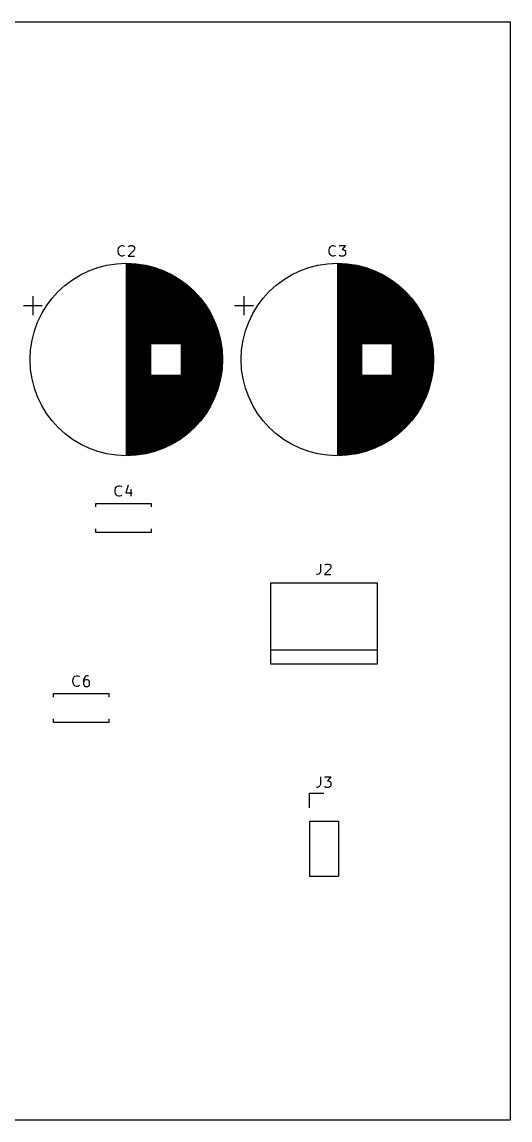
# Model space of a CAD drawing. Extents: x 20 to 124, y -124 to -20.
# Drawn here: x 77.7 to 124, y -124 to -20 of the extents above; entities that cross this region are included whole.
import ezdxf

# ---------------------------------------------------------------- set-up
doc = ezdxf.new("R2010")
doc.units = 0
doc.layers.add('LYELLOW', color=51, linetype='CONTINUOUS')
doc.layers.add('WHITE', color=7, linetype='CONTINUOUS')

msp = doc.modelspace()

# ---------------------------------------------------------------- linework, layer by layer
at = {"layer": 'LYELLOW', "linetype": 'CONTINUOUS'}
for p, q in [((86.850386, -41.60339), (86.898005, -41.412914)), ((86.898005, -41.412914), (86.945624, -41.317676)), ((86.945624, -41.317676), (87.040862, -41.222438)), ((87.040862, -41.222438), (87.183719, -41.174819)), ((87.183719, -41.174819), (87.278957, -41.174819)), ((87.278957, -41.174819), (87.421814, -41.222438)), ((87.421814, -41.222438), (87.469433, -41.270057)), ((87.850386, -41.270057), (87.898005, -41.222438)), ((87.898005, -41.222438), (87.993243, -41.174819)), ((87.993243, -41.174819), (88.231338, -41.174819)), ((88.231338, -41.174819), (88.326576, -41.222438)), ((88.326576, -41.222438), (88.374195, -41.270057)), ((88.374195, -41.270057), (88.421814, -41.365295)), ((88.421814, -41.460533), (88.374195, -41.60339)), ((88.421814, -41.365295), (88.421814, -41.460533)), ((106.850386, -41.60339), (106.898005, -41.412914)), ((106.898005, -41.412914), (106.945624, -41.317676)), ((106.945624, -41.317676), (107.040862, -41.222438)), ((107.040862, -41.222438), (107.183719, -41.174819)), ((107.183719, -41.174819), (107.278957, -41.174819)), ((107.278957, -41.174819), (107.421814, -41.222438)), ((107.421814, -41.222438), (107.469433, -41.270057)), ((107.802767, -41.174819), (108.421814, -41.174819)), ((108.421814, -41.174819), (108.088481, -41.555771)), ((108.088481, -41.555771), (108.231338, -41.555771)), ((108.231338, -41.555771), (108.326576, -41.60339)), ((86.850386, -41.746247), (86.850386, -41.60339)), ((86.898005, -41.936723), (86.850386, -41.746247)), ((86.945624, -42.031961), (86.898005, -41.936723)), ((87.040862, -42.1272), (86.945624, -42.031961)), ((87.183719, -42.174819), (87.040862, -42.1272)), ((87.278957, -42.174819), (87.183719, -42.174819)), ((87.421814, -42.1272), (87.278957, -42.174819)), ((87.469433, -42.07958), (87.421814, -42.1272)), ((88.374195, -41.60339), (87.802767, -42.174819)), ((87.802767, -42.174819), (88.421814, -42.174819)), ((106.850386, -41.746247), (106.850386, -41.60339)), ((106.898005, -41.936723), (106.850386, -41.746247)), ((106.945624, -42.031961), (106.898005, -41.936723)), ((107.040862, -42.1272), (106.945624, -42.031961)), ((107.183719, -42.174819), (107.040862, -42.1272)), ((107.278957, -42.174819), (107.183719, -42.174819)), ((107.421814, -42.1272), (107.278957, -42.174819)), ((107.469433, -42.07958), (107.421814, -42.1272)), ((107.850386, -42.1272), (107.802767, -42.07958)), ((107.945624, -42.174819), (107.850386, -42.1272)), ((108.231338, -42.174819), (107.945624, -42.174819)), ((108.326576, -42.1272), (108.231338, -42.174819)), ((108.326576, -41.60339), (108.374195, -41.651009)), ((108.374195, -42.07958), (108.326576, -42.1272)), ((108.374195, -41.651009), (108.421814, -41.746247)), ((108.421814, -41.984342), (108.374195, -42.07958)), ((108.421814, -41.746247), (108.421814, -41.984342)), ((87.6361, -42.89), (87.6361, -61.05)), ((87.6761, -42.89), (87.6761, -61.05)), ((87.7161, -42.89), (87.7161, -61.05)), ((87.7561, -42.891), (87.7561, -61.049)), ((87.7961, -42.891), (87.7961, -61.049)), ((87.8361, -42.892), (87.8361, -61.048)), ((87.8761, -42.893), (87.8761, -61.047)), ((87.9161, -42.894), (87.9161, -61.046)), ((87.9561, -42.896), (87.9561, -61.044)), ((87.9961, -42.897), (87.9961, -61.043)), ((88.0361, -42.899), (88.0361, -61.041)), ((88.0761, -42.901), (88.0761, -61.039)), ((88.1161, -42.903), (88.1161, -61.037)), ((88.1561, -42.905), (88.1561, -61.035)), ((88.1961, -42.907), (88.1961, -61.033)), ((88.2361, -42.91), (88.2361, -61.03)), ((88.2761, -42.912), (88.2761, -61.028)), ((88.3161, -42.915), (88.3161, -61.025)), ((88.3561, -42.918), (88.3561, -61.022)), ((88.3961, -42.922), (88.3961, -61.018)), ((88.4361, -42.925), (88.4361, -61.015)), ((88.4761, -42.929), (88.4761, -61.011)), ((88.5161, -42.933), (88.5161, -61.007)), ((88.5561, -42.937), (88.5561, -61.003)), ((88.5961, -42.941), (88.5961, -60.999)), ((88.6361, -42.945), (88.6361, -60.995)), ((88.6761, -42.949), (88.6761, -60.991)), ((88.7161, -42.954), (88.7161, -60.986)), ((88.7561, -42.959), (88.7561, -60.981)), ((88.7961, -42.964), (88.7961, -60.976)), ((88.8361, -42.969), (88.8361, -60.971)), ((88.8761, -42.975), (88.8761, -60.965)), ((88.9161, -42.98), (88.9161, -60.96)), ((88.9561, -42.986), (88.9561, -60.954)), ((88.9961, -42.992), (88.9961, -60.948)), ((89.0361, -42.998), (89.0361, -60.942)), ((89.0761, -43.004), (89.0761, -60.936)), ((89.1161, -43.011), (89.1161, -60.929)), ((89.1561, -43.018), (89.1561, -60.922)), ((89.1961, -43.024), (89.1961, -60.916)), ((89.2361, -43.031), (89.2361, -60.909)), ((89.2761, -43.039), (89.2761, -60.901)), ((89.3161, -43.046), (89.3161, -60.894)), ((89.3561, -43.054), (89.3561, -60.886)), ((89.3961, -43.061), (89.3961, -60.879)), ((89.4361, -43.069), (89.4361, -60.871)), ((89.4761, -43.078), (89.4761, -60.862)), ((89.5161, -43.086), (89.5161, -60.854)), ((89.5561, -43.094), (89.5561, -60.846)), ((89.5961, -43.103), (89.5961, -60.837)), ((89.6361, -43.112), (89.6361, -60.828)), ((89.6761, -43.121), (89.6761, -60.819)), ((89.7161, -43.13), (89.7161, -60.81)), ((89.7561, -43.14), (89.7561, -60.8)), ((89.7961, -43.149), (89.7961, -60.791)), ((89.8361, -43.159), (89.8361, -60.781)), ((89.8761, -43.169), (89.8761, -60.771)), ((89.9161, -43.18), (89.9161, -60.76)), ((89.9561, -43.19), (89.9561, -50.53)), ((89.9961, -43.201), (89.9961, -50.53)), ((90.0361, -43.211), (90.0361, -50.53)), ((90.0761, -43.222), (90.0761, -50.53)), ((90.1161, -43.234), (90.1161, -50.53)), ((90.1561, -43.245), (90.1561, -50.53)), ((90.1961, -43.257), (90.1961, -50.53)), ((90.2361, -43.268), (90.2361, -50.53)), ((90.2761, -43.28), (90.2761, -50.53)), ((90.3161, -43.293), (90.3161, -50.53)), ((90.3561, -43.305), (90.3561, -50.53)), ((90.3961, -43.318), (90.3961, -50.53)), ((90.4361, -43.33), (90.4361, -50.53)), ((90.4761, -43.343), (90.4761, -50.53)), ((90.5161, -43.357), (90.5161, -50.53)), ((90.5561, -43.37), (90.5561, -50.53)), ((90.5961, -43.384), (90.5961, -50.53)), ((90.6361, -43.398), (90.6361, -50.53)), ((90.6761, -43.412), (90.6761, -50.53)), ((90.7161, -43.426), (90.7161, -50.53)), ((90.7561, -43.44), (90.7561, -50.53)), ((90.7961, -43.455), (90.7961, -50.53)), ((90.8361, -43.47), (90.8361, -50.53)), ((90.8761, -43.485), (90.8761, -50.53)), ((90.9161, -43.5), (90.9161, -50.53)), ((90.9561, -43.516), (90.9561, -50.53)), ((90.9961, -43.532), (90.9961, -50.53)), ((91.0361, -43.547), (91.0361, -50.53)), ((91.0761, -43.564), (91.0761, -50.53)), ((91.1161, -43.58), (91.1161, -50.53)), ((91.1561, -43.597), (91.1561, -50.53)), ((91.1961, -43.614), (91.1961, -50.53)), ((91.2361, -43.631), (91.2361, -50.53)), ((91.2761, -43.648), (91.2761, -50.53)), ((91.3161, -43.665), (91.3161, -50.53)), ((107.6361, -42.89), (107.6361, -61.05)), ((107.6761, -42.89), (107.6761, -61.05)), ((107.7161, -42.89), (107.7161, -61.05)), ((107.7561, -42.891), (107.7561, -61.049)), ((107.7961, -42.891), (107.7961, -61.049)), ((107.8361, -42.892), (107.8361, -61.048)), ((107.8761, -42.893), (107.8761, -61.047)), ((107.9161, -42.894), (107.9161, -61.046)), ((107.9561, -42.896), (107.9561, -61.044)), ((107.9961, -42.897), (107.9961, -61.043)), ((108.0361, -42.899), (108.0361, -61.041)), ((108.0761, -42.901), (108.0761, -61.039)), ((108.1161, -42.903), (108.1161, -61.037)), ((108.1561, -42.905), (108.1561, -61.035)), ((108.1961, -42.907), (108.1961, -61.033)), ((108.2361, -42.91), (108.2361, -61.03)), ((108.2761, -42.912), (108.2761, -61.028)), ((108.3161, -42.915), (108.3161, -61.025)), ((108.3561, -42.918), (108.3561, -61.022)), ((108.3961, -42.922), (108.3961, -61.018)), ((108.4361, -42.925), (108.4361, -61.015)), ((108.4761, -42.929), (108.4761, -61.011)), ((108.5161, -42.933), (108.5161, -61.007)), ((108.5561, -42.937), (108.5561, -61.003)), ((108.5961, -42.941), (108.5961, -60.999)), ((108.6361, -42.945), (108.6361, -60.995)), ((108.6761, -42.949), (108.6761, -60.991)), ((108.7161, -42.954), (108.7161, -60.986)), ((108.7561, -42.959), (108.7561, -60.981)), ((108.7961, -42.964), (108.7961, -60.976)), ((108.8361, -42.969), (108.8361, -60.971)), ((108.8761, -42.975), (108.8761, -60.965)), ((108.9161, -42.98), (108.9161, -60.96)), ((108.9561, -42.986), (108.9561, -60.954)), ((108.9961, -42.992), (108.9961, -60.948)), ((109.0361, -42.998), (109.0361, -60.942)), ((109.0761, -43.004), (109.0761, -60.936)), ((109.1161, -43.011), (109.1161, -60.929)), ((109.1561, -43.018), (109.1561, -60.922)), ((109.1961, -43.024), (109.1961, -60.916)), ((109.2361, -43.031), (109.2361, -60.909)), ((109.2761, -43.039), (109.2761, -60.901)), ((109.3161, -43.046), (109.3161, -60.894)), ((109.3561, -43.054), (109.3561, -60.886)), ((109.3961, -43.061), (109.3961, -60.879)), ((109.4361, -43.069), (109.4361, -60.871)), ((109.4761, -43.078), (109.4761, -60.862)), ((109.5161, -43.086), (109.5161, -60.854)), ((109.5561, -43.094), (109.5561, -60.846)), ((109.5961, -43.103), (109.5961, -60.837)), ((109.6361, -43.112), (109.6361, -60.828)), ((109.6761, -43.121), (109.6761, -60.819)), ((109.7161, -43.13), (109.7161, -60.81)), ((109.7561, -43.14), (109.7561, -60.8)), ((109.7961, -43.149), (109.7961, -60.791)), ((109.8361, -43.159), (109.8361, -60.781)), ((109.8761, -43.169), (109.8761, -60.771)), ((109.9161, -43.18), (109.9161, -60.76)), ((109.9561, -43.19), (109.9561, -50.53)), ((109.9961, -43.201), (109.9961, -50.53)), ((110.0361, -43.211), (110.0361, -50.53)), ((110.0761, -43.222), (110.0761, -50.53)), ((110.1161, -43.234), (110.1161, -50.53)), ((110.1561, -43.245), (110.1561, -50.53)), ((110.1961, -43.257), (110.1961, -50.53)), ((110.2361, -43.268), (110.2361, -50.53)), ((110.2761, -43.28), (110.2761, -50.53)), ((110.3161, -43.293), (110.3161, -50.53)), ((110.3561, -43.305), (110.3561, -50.53)), ((110.3961, -43.318), (110.3961, -50.53)), ((110.4361, -43.33), (110.4361, -50.53)), ((110.4761, -43.343), (110.4761, -50.53)), ((110.5161, -43.357), (110.5161, -50.53)), ((110.5561, -43.37), (110.5561, -50.53)), ((110.5961, -43.384), (110.5961, -50.53)), ((110.6361, -43.398), (110.6361, -50.53)), ((110.6761, -43.412), (110.6761, -50.53)), ((110.7161, -43.426), (110.7161, -50.53)), ((110.7561, -43.44), (110.7561, -50.53)), ((110.7961, -43.455), (110.7961, -50.53)), ((110.8361, -43.47), (110.8361, -50.53)), ((110.8761, -43.485), (110.8761, -50.53)), ((110.9161, -43.5), (110.9161, -50.53)), ((110.9561, -43.516), (110.9561, -50.53)), ((110.9961, -43.532), (110.9961, -50.53)), ((111.0361, -43.547), (111.0361, -50.53)), ((111.0761, -43.564), (111.0761, -50.53)), ((111.1161, -43.58), (111.1161, -50.53)), ((111.1561, -43.597), (111.1561, -50.53)), ((111.1961, -43.614), (111.1961, -50.53)), ((111.2361, -43.631), (111.2361, -50.53)), ((111.2761, -43.648), (111.2761, -50.53)), ((111.3161, -43.665), (111.3161, -50.53)), ((91.3561, -43.683), (91.3561, -50.53)), ((91.3961, -43.701), (91.3961, -50.53)), ((91.4361, -43.719), (91.4361, -50.53)), ((91.4761, -43.738), (91.4761, -50.53)), ((91.5161, -43.757), (91.5161, -50.53)), ((91.5561, -43.775), (91.5561, -50.53)), ((91.5961, -43.795), (91.5961, -50.53)), ((91.6361, -43.814), (91.6361, -50.53)), ((91.6761, -43.834), (91.6761, -50.53)), ((91.7161, -43.854), (91.7161, -50.53)), ((91.7561, -43.874), (91.7561, -50.53)), ((91.7961, -43.894), (91.7961, -50.53)), ((91.8361, -43.915), (91.8361, -50.53)), ((91.8761, -43.936), (91.8761, -50.53)), ((91.9161, -43.957), (91.9161, -50.53)), ((91.9561, -43.978), (91.9561, -50.53)), ((91.9961, -44), (91.9961, -50.53)), ((92.0361, -44.022), (92.0361, -50.53)), ((92.0761, -44.044), (92.0761, -50.53)), ((92.1161, -44.066), (92.1161, -50.53)), ((92.1561, -44.089), (92.1561, -50.53)), ((92.1961, -44.112), (92.1961, -50.53)), ((92.2361, -44.135), (92.2361, -50.53)), ((92.2761, -44.159), (92.2761, -50.53)), ((92.3161, -44.182), (92.3161, -50.53)), ((92.3561, -44.206), (92.3561, -50.53)), ((92.3961, -44.231), (92.3961, -50.53)), ((92.4361, -44.255), (92.4361, -50.53)), ((92.4761, -44.28), (92.4761, -50.53)), ((92.5161, -44.305), (92.5161, -50.53)), ((92.5561, -44.331), (92.5561, -50.53)), ((92.5961, -44.357), (92.5961, -50.53)), ((92.6361, -44.383), (92.6361, -50.53)), ((92.6761, -44.409), (92.6761, -50.53)), ((92.7161, -44.436), (92.7161, -50.53)), ((92.7561, -44.463), (92.7561, -50.53)), ((92.7961, -44.49), (92.7961, -50.53)), ((92.8361, -44.518), (92.8361, -59.422)), ((92.8761, -44.546), (92.8761, -59.394)), ((92.9161, -44.574), (92.9161, -59.366)), ((92.9561, -44.602), (92.9561, -59.338)), ((92.9961, -44.631), (92.9961, -59.309)), ((93.0361, -44.661), (93.0361, -59.279)), ((93.0761, -44.69), (93.0761, -59.25)), ((93.1161, -44.72), (93.1161, -59.22)), ((111.3561, -43.683), (111.3561, -50.53)), ((111.3961, -43.701), (111.3961, -50.53)), ((111.4361, -43.719), (111.4361, -50.53)), ((111.4761, -43.738), (111.4761, -50.53)), ((111.5161, -43.757), (111.5161, -50.53)), ((111.5561, -43.775), (111.5561, -50.53)), ((111.5961, -43.795), (111.5961, -50.53)), ((111.6361, -43.814), (111.6361, -50.53)), ((111.6761, -43.834), (111.6761, -50.53)), ((111.7161, -43.854), (111.7161, -50.53)), ((111.7561, -43.874), (111.7561, -50.53)), ((111.7961, -43.894), (111.7961, -50.53)), ((111.8361, -43.915), (111.8361, -50.53)), ((111.8761, -43.936), (111.8761, -50.53)), ((111.9161, -43.957), (111.9161, -50.53)), ((111.9561, -43.978), (111.9561, -50.53)), ((111.9961, -44), (111.9961, -50.53)), ((112.0361, -44.022), (112.0361, -50.53)), ((112.0761, -44.044), (112.0761, -50.53)), ((112.1161, -44.066), (112.1161, -50.53)), ((112.1561, -44.089), (112.1561, -50.53)), ((112.1961, -44.112), (112.1961, -50.53)), ((112.2361, -44.135), (112.2361, -50.53)), ((112.2761, -44.159), (112.2761, -50.53)), ((112.3161, -44.182), (112.3161, -50.53)), ((112.3561, -44.206), (112.3561, -50.53)), ((112.3961, -44.231), (112.3961, -50.53)), ((112.4361, -44.255), (112.4361, -50.53)), ((112.4761, -44.28), (112.4761, -50.53)), ((112.5161, -44.305), (112.5161, -50.53)), ((112.5561, -44.331), (112.5561, -50.53)), ((112.5961, -44.357), (112.5961, -50.53)), ((112.6361, -44.383), (112.6361, -50.53)), ((112.6761, -44.409), (112.6761, -50.53)), ((112.7161, -44.436), (112.7161, -50.53)), ((112.7561, -44.463), (112.7561, -50.53)), ((112.7961, -44.49), (112.7961, -50.53)), ((112.8361, -44.518), (112.8361, -59.422)), ((112.8761, -44.546), (112.8761, -59.394)), ((112.9161, -44.574), (112.9161, -59.366)), ((112.9561, -44.602), (112.9561, -59.338)), ((112.9961, -44.631), (112.9961, -59.309)), ((113.0361, -44.661), (113.0361, -59.279)), ((113.0761, -44.69), (113.0761, -59.25)), ((113.1161, -44.72), (113.1161, -59.22)), ((93.1561, -44.75), (93.1561, -59.19)), ((93.1961, -44.781), (93.1961, -59.159)), ((93.2361, -44.812), (93.2361, -59.128)), ((93.2761, -44.843), (93.2761, -59.097)), ((93.3161, -44.875), (93.3161, -59.065)), ((93.3561, -44.907), (93.3561, -59.033)), ((93.3961, -44.939), (93.3961, -59.001)), ((93.4361, -44.972), (93.4361, -58.968)), ((93.4761, -45.005), (93.4761, -58.935)), ((93.5161, -45.039), (93.5161, -58.901)), ((93.5561, -45.073), (93.5561, -58.867)), ((93.5961, -45.107), (93.5961, -58.833)), ((93.6361, -45.142), (93.6361, -58.798)), ((93.6761, -45.177), (93.6761, -58.763)), ((93.7161, -45.212), (93.7161, -58.728)), ((93.7561, -45.248), (93.7561, -58.692)), ((93.7961, -45.285), (93.7961, -58.655)), ((93.8361, -45.322), (93.8361, -58.618)), ((93.8761, -45.359), (93.8761, -58.581)), ((93.9161, -45.397), (93.9161, -58.543)), ((93.9561, -45.435), (93.9561, -58.505)), ((93.9961, -45.474), (93.9961, -58.466)), ((94.0361, -45.513), (94.0361, -58.427)), ((94.0761, -45.552), (94.0761, -58.388)), ((94.1161, -45.593), (94.1161, -58.347)), ((94.1561, -45.633), (94.1561, -58.307)), ((94.1961, -45.674), (94.1961, -58.266)), ((94.2361, -45.716), (94.2361, -58.224)), ((94.2761, -45.758), (94.2761, -58.182)), ((113.1561, -44.75), (113.1561, -59.19)), ((113.1961, -44.781), (113.1961, -59.159)), ((113.2361, -44.812), (113.2361, -59.128)), ((113.2761, -44.843), (113.2761, -59.097)), ((113.3161, -44.875), (113.3161, -59.065)), ((113.3561, -44.907), (113.3561, -59.033)), ((113.3961, -44.939), (113.3961, -59.001)), ((113.4361, -44.972), (113.4361, -58.968)), ((113.4761, -45.005), (113.4761, -58.935)), ((113.5161, -45.039), (113.5161, -58.901)), ((113.5561, -45.073), (113.5561, -58.867)), ((113.5961, -45.107), (113.5961, -58.833)), ((113.6361, -45.142), (113.6361, -58.798)), ((113.6761, -45.177), (113.6761, -58.763)), ((113.7161, -45.212), (113.7161, -58.728)), ((113.7561, -45.248), (113.7561, -58.692)), ((113.7961, -45.285), (113.7961, -58.655)), ((113.8361, -45.322), (113.8361, -58.618)), ((113.8761, -45.359), (113.8761, -58.581)), ((113.9161, -45.397), (113.9161, -58.543)), ((113.9561, -45.435), (113.9561, -58.505)), ((113.9961, -45.474), (113.9961, -58.466)), ((114.0361, -45.513), (114.0361, -58.427)), ((114.0761, -45.552), (114.0761, -58.388)), ((114.1161, -45.593), (114.1161, -58.347)), ((114.1561, -45.633), (114.1561, -58.307)), ((114.1961, -45.674), (114.1961, -58.266)), ((114.2361, -45.716), (114.2361, -58.224)), ((114.2761, -45.758), (114.2761, -58.182)), ((78.77666, -45.955), (78.77666, -47.755)), ((94.3161, -45.801), (94.3161, -58.139)), ((94.3561, -45.844), (94.3561, -58.096)), ((94.3961, -45.888), (94.3961, -58.052)), ((94.4361, -45.933), (94.4361, -58.007)), ((94.4761, -45.978), (94.4761, -57.962)), ((94.5161, -46.023), (94.5161, -57.917)), ((94.5561, -46.07), (94.5561, -57.87)), ((94.5961, -46.117), (94.5961, -57.823)), ((94.6361, -46.164), (94.6361, -57.776)), ((94.6761, -46.212), (94.6761, -57.728)), ((94.7161, -46.261), (94.7161, -57.679)), ((94.7561, -46.311), (94.7561, -57.629)), ((94.7961, -46.361), (94.7961, -57.579)), ((94.8361, -46.412), (94.8361, -57.528)), ((94.8761, -46.464), (94.8761, -57.476)), ((94.9161, -46.517), (94.9161, -57.423)), ((94.9561, -46.57), (94.9561, -57.37)), ((94.9961, -46.624), (94.9961, -57.316)), ((95.0361, -46.679), (95.0361, -57.261)), ((95.0761, -46.735), (95.0761, -57.205)), ((95.1161, -46.792), (95.1161, -57.148)), ((98.77666, -45.955), (98.77666, -47.755)), ((114.3161, -45.801), (114.3161, -58.139)), ((114.3561, -45.844), (114.3561, -58.096)), ((114.3961, -45.888), (114.3961, -58.052)), ((114.4361, -45.933), (114.4361, -58.007)), ((114.4761, -45.978), (114.4761, -57.962)), ((114.5161, -46.023), (114.5161, -57.917)), ((114.5561, -46.07), (114.5561, -57.87)), ((114.5961, -46.117), (114.5961, -57.823)), ((114.6361, -46.164), (114.6361, -57.776)), ((114.6761, -46.212), (114.6761, -57.728)), ((114.7161, -46.261), (114.7161, -57.679)), ((114.7561, -46.311), (114.7561, -57.629)), ((114.7961, -46.361), (114.7961, -57.579)), ((114.8361, -46.412), (114.8361, -57.528)), ((114.8761, -46.464), (114.8761, -57.476)), ((114.9161, -46.517), (114.9161, -57.423)), ((114.9561, -46.57), (114.9561, -57.37)), ((114.9961, -46.624), (114.9961, -57.316)), ((115.0361, -46.679), (115.0361, -57.261)), ((115.0761, -46.735), (115.0761, -57.205)), ((115.1161, -46.792), (115.1161, -57.148)), ((77.87666, -46.855), (79.67666, -46.855)), ((95.1561, -46.85), (95.1561, -57.09)), ((95.1961, -46.909), (95.1961, -57.031)), ((95.2361, -46.969), (95.2361, -56.971)), ((95.2761, -47.03), (95.2761, -56.91)), ((95.3161, -47.091), (95.3161, -56.849)), ((95.3561, -47.154), (95.3561, -56.786)), ((95.3961, -47.219), (95.3961, -56.721)), ((95.4361, -47.284), (95.4361, -56.656)), ((95.4761, -47.351), (95.4761, -56.589)), ((95.5161, -47.419), (95.5161, -56.521)), ((95.5561, -47.488), (95.5561, -56.452)), ((95.5961, -47.559), (95.5961, -56.381)), ((95.6361, -47.631), (95.6361, -56.309)), ((95.6761, -47.705), (95.6761, -56.235)), ((95.7161, -47.781), (95.7161, -56.159)), ((97.87666, -46.855), (99.67666, -46.855)), ((115.1561, -46.85), (115.1561, -57.09)), ((115.1961, -46.909), (115.1961, -57.031)), ((115.2361, -46.969), (115.2361, -56.971)), ((115.2761, -47.03), (115.2761, -56.91)), ((115.3161, -47.091), (115.3161, -56.849)), ((115.3561, -47.154), (115.3561, -56.786)), ((115.3961, -47.219), (115.3961, -56.721)), ((115.4361, -47.284), (115.4361, -56.656)), ((115.4761, -47.351), (115.4761, -56.589)), ((115.5161, -47.419), (115.5161, -56.521)), ((115.5561, -47.488), (115.5561, -56.452)), ((115.5961, -47.559), (115.5961, -56.381)), ((115.6361, -47.631), (115.6361, -56.309)), ((115.6761, -47.705), (115.6761, -56.235)), ((115.7161, -47.781), (115.7161, -56.159)), ((95.7561, -47.858), (95.7561, -56.082)), ((95.7961, -47.937), (95.7961, -56.003)), ((95.8361, -48.018), (95.8361, -55.922)), ((95.8761, -48.101), (95.8761, -55.839)), ((95.9161, -48.187), (95.9161, -55.753)), ((95.9561, -48.275), (95.9561, -55.665)), ((95.9961, -48.365), (95.9961, -55.575)), ((96.0361, -48.458), (96.0361, -55.482)), ((96.0761, -48.554), (96.0761, -55.386)), ((96.1161, -48.654), (96.1161, -55.286)), ((96.1561, -48.757), (96.1561, -55.183)), ((96.1961, -48.863), (96.1961, -55.077)), ((115.7561, -47.858), (115.7561, -56.082)), ((115.7961, -47.937), (115.7961, -56.003)), ((115.8361, -48.018), (115.8361, -55.922)), ((115.8761, -48.101), (115.8761, -55.839)), ((115.9161, -48.187), (115.9161, -55.753)), ((115.9561, -48.275), (115.9561, -55.665)), ((115.9961, -48.365), (115.9961, -55.575)), ((116.0361, -48.458), (116.0361, -55.482)), ((116.0761, -48.554), (116.0761, -55.386)), ((116.1161, -48.654), (116.1161, -55.286)), ((116.1561, -48.757), (116.1561, -55.183)), ((116.1961, -48.863), (116.1961, -55.077)), ((96.2361, -48.974), (96.2361, -54.966)), ((96.2761, -49.09), (96.2761, -54.85)), ((96.3161, -49.211), (96.3161, -54.729)), ((96.3561, -49.339), (96.3561, -54.601)), ((96.3961, -49.473), (96.3961, -54.467)), ((96.4361, -49.615), (96.4361, -54.325)), ((96.4761, -49.768), (96.4761, -54.172)), ((116.2361, -48.974), (116.2361, -54.966)), ((116.2761, -49.09), (116.2761, -54.85)), ((116.3161, -49.211), (116.3161, -54.729)), ((116.3561, -49.339), (116.3561, -54.601)), ((116.3961, -49.473), (116.3961, -54.467)), ((116.4361, -49.615), (116.4361, -54.325)), ((116.4761, -49.768), (116.4761, -54.172)), ((96.5161, -49.932), (96.5161, -54.008)), ((96.5561, -50.111), (96.5561, -53.829)), ((96.5961, -50.309), (96.5961, -53.631)), ((96.6361, -50.535), (96.6361, -53.405)), ((96.6761, -50.805), (96.6761, -53.135)), ((116.5161, -49.932), (116.5161, -54.008)), ((116.5561, -50.111), (116.5561, -53.829)), ((116.5961, -50.309), (116.5961, -53.631)), ((116.6361, -50.535), (116.6361, -53.405)), ((116.6761, -50.805), (116.6761, -53.135)), ((96.7161, -51.157), (96.7161, -52.783)), ((96.7561, -52.01), (96.7561, -51.93)), ((116.7161, -51.157), (116.7161, -52.783)), ((116.7561, -52.01), (116.7561, -51.93)), ((89.9561, -53.41), (89.9561, -60.75)), ((89.9961, -53.41), (89.9961, -60.739)), ((90.0361, -53.41), (90.0361, -60.729)), ((90.0761, -53.41), (90.0761, -60.718)), ((90.1161, -53.41), (90.1161, -60.706)), ((90.1561, -53.41), (90.1561, -60.695)), ((90.1961, -53.41), (90.1961, -60.683)), ((90.2361, -53.41), (90.2361, -60.672)), ((90.2761, -53.41), (90.2761, -60.66)), ((90.3161, -53.41), (90.3161, -60.647)), ((90.3561, -53.41), (90.3561, -60.635)), ((90.3961, -53.41), (90.3961, -60.622)), ((90.4361, -53.41), (90.4361, -60.61)), ((90.4761, -53.41), (90.4761, -60.597)), ((90.5161, -53.41), (90.5161, -60.583)), ((90.5561, -53.41), (90.5561, -60.57)), ((90.5961, -53.41), (90.5961, -60.556)), ((90.6361, -53.41), (90.6361, -60.542)), ((90.6761, -53.41), (90.6761, -60.528)), ((90.7161, -53.41), (90.7161, -60.514)), ((90.7561, -53.41), (90.7561, -60.5)), ((90.7961, -53.41), (90.7961, -60.485)), ((90.8361, -53.41), (90.8361, -60.47)), ((90.8761, -53.41), (90.8761, -60.455)), ((90.9161, -53.41), (90.9161, -60.44)), ((90.9561, -53.41), (90.9561, -60.424)), ((90.9961, -53.41), (90.9961, -60.408)), ((91.0361, -53.41), (91.0361, -60.393)), ((91.0761, -53.41), (91.0761, -60.376)), ((91.1161, -53.41), (91.1161, -60.36)), ((91.1561, -53.41), (91.1561, -60.343)), ((91.1961, -53.41), (91.1961, -60.326)), ((91.2361, -53.41), (91.2361, -60.309)), ((91.2761, -53.41), (91.2761, -60.292)), ((91.3161, -53.41), (91.3161, -60.275)), ((91.3561, -53.41), (91.3561, -60.257)), ((91.3961, -53.41), (91.3961, -60.239)), ((91.4361, -53.41), (91.4361, -60.221)), ((91.4761, -53.41), (91.4761, -60.202)), ((91.5161, -53.41), (91.5161, -60.183)), ((91.5561, -53.41), (91.5561, -60.165)), ((91.5961, -53.41), (91.5961, -60.145)), ((91.6361, -53.41), (91.6361, -60.126)), ((91.6761, -53.41), (91.6761, -60.106)), ((91.7161, -53.41), (91.7161, -60.086)), ((91.7561, -53.41), (91.7561, -60.066)), ((91.7961, -53.41), (91.7961, -60.046)), ((91.8361, -53.41), (91.8361, -60.025)), ((91.8761, -53.41), (91.8761, -60.004)), ((91.9161, -53.41), (91.9161, -59.983)), ((91.9561, -53.41), (91.9561, -59.962)), ((91.9961, -53.41), (91.9961, -59.94)), ((92.0361, -53.41), (92.0361, -59.918)), ((92.0761, -53.41), (92.0761, -59.896)), ((92.1161, -53.41), (92.1161, -59.874)), ((92.1561, -53.41), (92.1561, -59.851)), ((92.1961, -53.41), (92.1961, -59.828)), ((92.2361, -53.41), (92.2361, -59.805)), ((92.2761, -53.41), (92.2761, -59.781)), ((92.3161, -53.41), (92.3161, -59.758)), ((92.3561, -53.41), (92.3561, -59.734)), ((92.3961, -53.41), (92.3961, -59.709)), ((92.4361, -53.41), (92.4361, -59.685)), ((92.4761, -53.41), (92.4761, -59.66)), ((92.5161, -53.41), (92.5161, -59.635)), ((92.5561, -53.41), (92.5561, -59.609)), ((92.5961, -53.41), (92.5961, -59.583)), ((92.6361, -53.41), (92.6361, -59.557)), ((92.6761, -53.41), (92.6761, -59.531)), ((92.7161, -53.41), (92.7161, -59.504)), ((92.7561, -53.41), (92.7561, -59.477)), ((92.7961, -53.41), (92.7961, -59.45)), ((109.9561, -53.41), (109.9561, -60.75)), ((109.9961, -53.41), (109.9961, -60.739)), ((110.0361, -53.41), (110.0361, -60.729)), ((110.0761, -53.41), (110.0761, -60.718)), ((110.1161, -53.41), (110.1161, -60.706)), ((110.1561, -53.41), (110.1561, -60.695)), ((110.1961, -53.41), (110.1961, -60.683)), ((110.2361, -53.41), (110.2361, -60.672)), ((110.2761, -53.41), (110.2761, -60.66)), ((110.3161, -53.41), (110.3161, -60.647)), ((110.3561, -53.41), (110.3561, -60.635)), ((110.3961, -53.41), (110.3961, -60.622)), ((110.4361, -53.41), (110.4361, -60.61)), ((110.4761, -53.41), (110.4761, -60.597)), ((110.5161, -53.41), (110.5161, -60.583)), ((110.5561, -53.41), (110.5561, -60.57)), ((110.5961, -53.41), (110.5961, -60.556)), ((110.6361, -53.41), (110.6361, -60.542)), ((110.6761, -53.41), (110.6761, -60.528)), ((110.7161, -53.41), (110.7161, -60.514)), ((110.7561, -53.41), (110.7561, -60.5)), ((110.7961, -53.41), (110.7961, -60.485)), ((110.8361, -53.41), (110.8361, -60.47)), ((110.8761, -53.41), (110.8761, -60.455)), ((110.9161, -53.41), (110.9161, -60.44)), ((110.9561, -53.41), (110.9561, -60.424)), ((110.9961, -53.41), (110.9961, -60.408)), ((111.0361, -53.41), (111.0361, -60.393)), ((111.0761, -53.41), (111.0761, -60.376)), ((111.1161, -53.41), (111.1161, -60.36)), ((111.1561, -53.41), (111.1561, -60.343)), ((111.1961, -53.41), (111.1961, -60.326)), ((111.2361, -53.41), (111.2361, -60.309)), ((111.2761, -53.41), (111.2761, -60.292)), ((111.3161, -53.41), (111.3161, -60.275)), ((111.3561, -53.41), (111.3561, -60.257)), ((111.3961, -53.41), (111.3961, -60.239)), ((111.4361, -53.41), (111.4361, -60.221)), ((111.4761, -53.41), (111.4761, -60.202)), ((111.5161, -53.41), (111.5161, -60.183)), ((111.5561, -53.41), (111.5561, -60.165)), ((111.5961, -53.41), (111.5961, -60.145)), ((111.6361, -53.41), (111.6361, -60.126)), ((111.6761, -53.41), (111.6761, -60.106)), ((111.7161, -53.41), (111.7161, -60.086)), ((111.7561, -53.41), (111.7561, -60.066)), ((111.7961, -53.41), (111.7961, -60.046)), ((111.8361, -53.41), (111.8361, -60.025)), ((111.8761, -53.41), (111.8761, -60.004)), ((111.9161, -53.41), (111.9161, -59.983)), ((111.9561, -53.41), (111.9561, -59.962)), ((111.9961, -53.41), (111.9961, -59.94)), ((112.0361, -53.41), (112.0361, -59.918)), ((112.0761, -53.41), (112.0761, -59.896)), ((112.1161, -53.41), (112.1161, -59.874)), ((112.1561, -53.41), (112.1561, -59.851)), ((112.1961, -53.41), (112.1961, -59.828)), ((112.2361, -53.41), (112.2361, -59.805)), ((112.2761, -53.41), (112.2761, -59.781)), ((112.3161, -53.41), (112.3161, -59.758)), ((112.3561, -53.41), (112.3561, -59.734)), ((112.3961, -53.41), (112.3961, -59.709)), ((112.4361, -53.41), (112.4361, -59.685)), ((112.4761, -53.41), (112.4761, -59.66)), ((112.5161, -53.41), (112.5161, -59.635)), ((112.5561, -53.41), (112.5561, -59.609)), ((112.5961, -53.41), (112.5961, -59.583)), ((112.6361, -53.41), (112.6361, -59.557)), ((112.6761, -53.41), (112.6761, -59.531)), ((112.7161, -53.41), (112.7161, -59.504)), ((112.7561, -53.41), (112.7561, -59.477)), ((112.7961, -53.41), (112.7961, -59.45)), ((86.578186, -64.35339), (86.625805, -64.162914)), ((86.578186, -64.496247), (86.578186, -64.35339)), ((86.625805, -64.162914), (86.673424, -64.067676)), ((86.673424, -64.067676), (86.768662, -63.972438)), ((86.768662, -63.972438), (86.911519, -63.924819)), ((86.911519, -63.924819), (87.006757, -63.924819)), ((87.006757, -63.924819), (87.149614, -63.972438)), ((87.149614, -63.972438), (87.197233, -64.020057)), ((87.816281, -63.8772), (87.578186, -64.591485)), ((88.054376, -64.258152), (88.054376, -64.924819)), ((86.625805, -64.686723), (86.578186, -64.496247)), ((86.673424, -64.781961), (86.625805, -64.686723)), ((86.768662, -64.8772), (86.673424, -64.781961)), ((86.911519, -64.924819), (86.768662, -64.8772)), ((87.006757, -64.924819), (86.911519, -64.924819)), ((87.149614, -64.8772), (87.006757, -64.924819)), ((87.197233, -64.82958), (87.149614, -64.8772)), ((87.578186, -64.591485), (88.197233, -64.591485)), ((84.7439, -65.6), (89.9839, -65.6)), ((84.7439, -65.937), (84.7439, -65.6)), ((89.9839, -65.6), (89.9839, -65.937)), ((84.7439, -68.34), (84.7439, -68.003)), ((89.9839, -68.34), (84.7439, -68.34)), ((89.9839, -68.003), (89.9839, -68.34)), ((106.030566, -71.344819), (106.030566, -72.059104)), ((106.459138, -71.440057), (106.506757, -71.392438)), ((106.506757, -71.392438), (106.601995, -71.344819)), ((106.601995, -71.344819), (106.84009, -71.344819)), ((106.84009, -71.344819), (106.935328, -71.392438)), ((106.935328, -71.392438), (106.982947, -71.440057)), ((106.982947, -71.440057), (107.030566, -71.535295)), ((107.030566, -71.630533), (106.982947, -71.77339)), ((107.030566, -71.535295), (107.030566, -71.630533)), ((105.744852, -72.344819), (105.649614, -72.344819)), ((105.887709, -72.2972), (105.744852, -72.344819)), ((105.982947, -72.201961), (105.887709, -72.2972)), ((106.030566, -72.059104), (105.982947, -72.201961)), ((106.982947, -71.77339), (106.411519, -72.344819)), ((106.411519, -72.344819), (107.030566, -72.344819)), ((101.2839, -73.16), (101.2839, -80.78)), ((111.4439, -73.16), (101.2839, -73.16)), ((111.4439, -80.78), (111.4439, -73.16)), ((111.4439, -79.51), (101.2839, -79.51)), ((101.2839, -80.78), (111.4439, -80.78)), ((82.625805, -82.162914), (82.673424, -82.067676)), ((82.673424, -82.067676), (82.768662, -81.972438)), ((82.768662, -81.972438), (82.911519, -81.924819)), ((82.911519, -81.924819), (83.006757, -81.924819)), ((83.006757, -81.924819), (83.149614, -81.972438)), ((83.149614, -81.972438), (83.197233, -82.020057)), ((83.721043, -82.020057), (83.625805, -82.162914)), ((83.768662, -81.972438), (83.721043, -82.020057)), ((83.8639, -81.924819), (83.768662, -81.972438)), ((84.054376, -81.924819), (83.8639, -81.924819)), ((82.578186, -82.35339), (82.625805, -82.162914)), ((82.578186, -82.496247), (82.578186, -82.35339)), ((82.625805, -82.686723), (82.578186, -82.496247)), ((82.673424, -82.781961), (82.625805, -82.686723)), ((82.768662, -82.8772), (82.673424, -82.781961)), ((82.911519, -82.924819), (82.768662, -82.8772)), ((83.006757, -82.924819), (82.911519, -82.924819)), ((83.149614, -82.8772), (83.006757, -82.924819)), ((83.197233, -82.82958), (83.149614, -82.8772)), ((83.625805, -82.162914), (83.578186, -82.35339)), ((83.578186, -82.35339), (83.578186, -82.734342)), ((83.625805, -82.401009), (83.578186, -82.496247)), ((83.578186, -82.734342), (83.625805, -82.82958)), ((83.673424, -82.35339), (83.625805, -82.401009)), ((83.625805, -82.82958), (83.673424, -82.8772)), ((83.768662, -82.305771), (83.673424, -82.35339)), ((83.673424, -82.8772), (83.768662, -82.924819)), ((83.959138, -82.305771), (83.768662, -82.305771)), ((83.768662, -82.924819), (83.959138, -82.924819)), ((84.054376, -82.35339), (83.959138, -82.305771)), ((83.959138, -82.924819), (84.054376, -82.8772)), ((84.101995, -82.401009), (84.054376, -82.35339)), ((84.054376, -82.8772), (84.101995, -82.82958)), ((84.149614, -82.496247), (84.101995, -82.401009)), ((84.101995, -82.82958), (84.149614, -82.734342)), ((84.149614, -82.734342), (84.149614, -82.496247)), ((80.7439, -83.6), (85.9839, -83.6)), ((80.7439, -83.937), (80.7439, -83.6)), ((85.9839, -83.6), (85.9839, -83.937)), ((80.7439, -86.34), (80.7439, -86.003)), ((85.9839, -86.003), (85.9839, -86.34)), ((85.9839, -86.34), (80.7439, -86.34)), ((106.030566, -91.504819), (106.030566, -92.219104)), ((106.411519, -91.504819), (107.030566, -91.504819)), ((107.030566, -91.504819), (106.697233, -91.885771)), ((105.744852, -92.504819), (105.649614, -92.504819)), ((105.887709, -92.4572), (105.744852, -92.504819)), ((105.982947, -92.361961), (105.887709, -92.4572)), ((106.030566, -92.219104), (105.982947, -92.361961)), ((106.459138, -92.4572), (106.411519, -92.40958)), ((106.554376, -92.504819), (106.459138, -92.4572)), ((106.84009, -92.504819), (106.554376, -92.504819)), ((106.697233, -91.885771), (106.84009, -91.885771)), ((106.84009, -91.885771), (106.935328, -91.93339)), ((106.935328, -92.4572), (106.84009, -92.504819)), ((106.935328, -91.93339), (106.982947, -91.981009)), ((106.982947, -92.40958), (106.935328, -92.4572)), ((106.982947, -91.981009), (107.030566, -92.076247)), ((107.030566, -92.314342), (106.982947, -92.40958)), ((107.030566, -92.076247), (107.030566, -92.314342)), ((104.9839, -93.05), (106.3639, -93.05)), ((104.9839, -94.43), (104.9839, -93.05)), ((104.9839, -95.7), (104.9839, -100.89)), ((104.9839, -95.7), (107.7439, -95.7)), ((107.7439, -95.7), (107.7439, -100.89)), ((104.9839, -100.89), (107.7439, -100.89))]:
    msp.add_line(p, q, dxfattribs=at)
at = {"layer": 'LYELLOW'}
for centre in [(87.6361, -51.97), (107.6361, -51.97)]:
    msp.add_circle(centre, 9.12, dxfattribs=at)
at = {"layer": 'WHITE', "linetype": 'CONTINUOUS'}
for p, q in [((20, -20), (124, -20)), ((124, -20), (124, -124)), ((124, -124), (20, -124))]:
    msp.add_line(p, q, dxfattribs=at)

doc.saveas('drawing.dxf')
